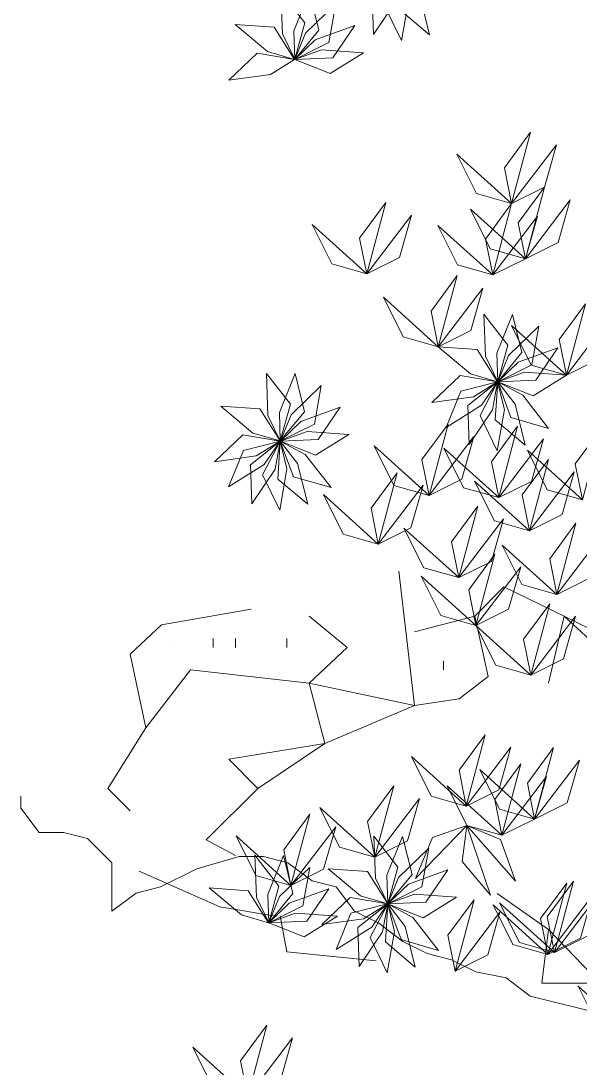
# Model space of a CAD drawing. Header units: inches. Extents: x 4350 to 28384, y -6772 to 993.
# Drawn here: x 14821.3 to 14866.7, y -766.2 to -681.2 of the extents above; entities that cross this region are included whole.
import ezdxf

# ---------------------------------------------------------------- set-up
doc = ezdxf.new("R2010")
doc.units = ezdxf.units.IN
doc.header["$MEASUREMENT"] = 0
doc.layers.add('ARREDAMENTO', color=2, linetype='Continuous', lineweight=18)

# ---------------------------------------------------------------- blocks, each defined once
blk = doc.blocks.new('jacaranda')
at = {"layer": 'ARREDAMENTO'}
for p, q in [((13770.911, 19443.335), (13769.638, 19454.24)), ((13778.18, 19452.968), (13775.818, 19450.605)), ((13783.087, 19450.605), (13778.18, 19452.968)), ((13750.373, 19449.878), (13757.643, 19451.15)), ((13762.369, 19450.605), (13765.458, 19448.061)), ((13770.911, 19449.333), (13775.818, 19450.605)), ((13775.818, 19450.605), (13776.908, 19445.698)), ((13783.087, 19450.605), (13781.815, 19445.153)), ((13790.902, 19443.335), (13783.087, 19450.605)), ((13783.087, 19450.605), (13790.357, 19446.97)), ((13747.829, 19447.515), (13750.373, 19449.878)), ((13754.554, 19448.787), (13754.554, 19448.061)), ((13756.371, 19448.787), (13756.371, 19448.061)), ((13760.551, 19448.787), (13760.551, 19448.061)), ((13749.101, 19441.518), (13747.829, 19447.515)), ((13751.464, 19448.061), (13751.464, 19448.061)), ((13765.458, 19448.061), (13762.369, 19445.153)), ((13773.273, 19446.97), (13773.273, 19446.243)), ((13752.736, 19446.243), (13749.101, 19441.518)), ((13762.369, 19445.153), (13752.736, 19446.243)), ((13762.369, 19445.153), (13763.641, 19440.245)), ((13762.369, 19445.153), (13770.911, 19443.335)), ((13763.641, 19440.245), (13762.369, 19445.153)), ((13776.908, 19445.698), (13774.545, 19443.88)), ((13770.911, 19443.335), (13763.641, 19440.245)), ((13774.545, 19443.88), (13770.911, 19443.335)), ((13749.101, 19441.518), (13746.012, 19436.611)), ((13755.826, 19438.973), (13763.641, 19440.245)), ((13763.641, 19440.245), (13758.188, 19436.611)), ((13758.188, 19436.611), (13755.826, 19438.973)), ((13756.916, 19437.883), (13756.916, 19437.883)), ((13746.012, 19436.611), (13747.829, 19434.793)), ((13758.188, 19436.611), (13754.008, 19432.43)), ((13754.008, 19432.43), (13756.371, 19431.158)), ((13755.099, 19426.978), (13748.556, 19429.886)), ((13781.815, 19425.161), (13777.635, 19428.069)), ((13759.461, 19426.251), (13755.099, 19426.978)), ((13760.006, 19426.251), (13760.551, 19423.343)), ((13781.27, 19420.799), (13781.815, 19425.161)), ((13781.815, 19425.161), (13785.995, 19420.799)), ((13760.551, 19423.343), (13767.821, 19422.616)), ((13785.995, 19420.799), (13781.27, 19420.799))]:
    blk.add_line(p, q, dxfattribs=at)
at = {"layer": 'ARREDAMENTO', "lineweight": 0}
for points in [[(13767.581, 19497.841), (13769.487, 19500.667), (13769.895, 19502.937), (13767.478, 19501.021), (13767.581, 19497.841)], [(13769.856, 19497.338), (13770.448, 19500.694), (13769.898, 19502.934), (13768.469, 19500.201), (13769.856, 19497.338)], [(13772.14, 19497.804), (13771.315, 19501.111), (13769.902, 19502.933), (13769.708, 19499.855), (13772.14, 19497.804)], [(13760.07, 19501.297), (13760.189, 19497.89), (13761.193, 19495.814), (13762.023, 19498.785), (13760.07, 19501.297)], [(13762.4, 19501.278), (13761.124, 19498.118), (13761.196, 19495.812), (13763.162, 19498.189), (13762.4, 19501.278)], [(13764.522, 19500.313), (13762.07, 19497.945), (13761.198, 19495.809), (13763.961, 19497.18), (13764.522, 19500.313)], [(13756.359, 19498.647), (13758.971, 19496.456), (13761.186, 19495.813), (13759.533, 19498.417), (13756.359, 19498.647)], [(13766.067, 19498.568), (13762.864, 19497.402), (13761.199, 19495.805), (13764.281, 19495.934), (13766.067, 19498.568)], [(13755.846, 19494.117), (13759.221, 19494.591), (13761.182, 19495.807), (13758.14, 19496.321), (13755.846, 19494.117)], [(13766.769, 19496.346), (13763.369, 19496.583), (13761.199, 19495.802), (13764.067, 19494.666), (13766.769, 19496.346)], [(13778.815, 19484.101), (13778.231, 19487.007), (13780.358, 19489.897), (13778.815, 19484.101)], [(13778.815, 19484.101), (13781.469, 19485.422), (13782.446, 19488.875), (13778.815, 19484.101)], [(13778.815, 19484.101), (13775.963, 19484.908), (13774.363, 19488.12), (13778.815, 19484.101)], [(13779.927, 19479.626), (13779.342, 19482.532), (13781.469, 19485.422), (13779.927, 19479.626)], [(13767.052, 19478.395), (13766.467, 19481.301), (13768.594, 19484.191), (13767.052, 19478.395)], [(13777.273, 19478.305), (13776.688, 19481.211), (13778.815, 19484.101), (13777.273, 19478.305)], [(13779.927, 19479.626), (13782.581, 19480.947), (13783.558, 19484.4), (13779.927, 19479.626)], [(13767.052, 19478.395), (13769.705, 19479.716), (13770.682, 19483.169), (13767.052, 19478.395)], [(13779.927, 19479.626), (13777.074, 19480.433), (13775.475, 19483.645), (13779.927, 19479.626)], [(13767.052, 19478.395), (13764.199, 19479.202), (13762.599, 19482.414), (13767.052, 19478.395)], [(13777.273, 19478.305), (13774.42, 19479.112), (13772.821, 19482.324), (13777.273, 19478.305)], [(13777.273, 19478.305), (13779.927, 19479.626), (13780.904, 19483.079), (13777.273, 19478.305)], [(13772.848, 19472.47), (13772.263, 19475.376), (13774.39, 19478.266), (13772.848, 19472.47)], [(13772.848, 19472.47), (13775.502, 19473.791), (13776.479, 19477.244), (13772.848, 19472.47)], [(13772.848, 19472.47), (13769.995, 19473.277), (13768.396, 19476.489), (13772.848, 19472.47)], [(13783.258, 19470.169), (13782.673, 19473.075), (13784.8, 19475.965), (13783.258, 19470.169)], [(13776.558, 19475.12), (13776.677, 19471.714), (13777.681, 19469.637), (13778.511, 19472.608), (13776.558, 19475.12)], [(13778.889, 19475.101), (13777.612, 19471.941), (13777.685, 19469.635), (13779.651, 19472.012), (13778.889, 19475.101)], [(13783.258, 19470.169), (13785.911, 19471.49), (13786.888, 19474.943), (13783.258, 19470.169)], [(13781.01, 19474.136), (13778.558, 19471.768), (13777.687, 19469.632), (13780.45, 19471.004), (13781.01, 19474.136)], [(13783.258, 19470.169), (13780.405, 19470.976), (13778.806, 19474.188), (13783.258, 19470.169)], [(13772.848, 19472.47), (13775.459, 19470.28), (13777.674, 19469.636), (13776.022, 19472.24), (13772.848, 19472.47)], [(13782.556, 19472.391), (13779.353, 19471.225), (13777.688, 19469.629), (13780.77, 19469.758), (13782.556, 19472.391)], [(13783.258, 19470.169), (13779.858, 19470.406), (13777.687, 19469.625), (13780.555, 19468.489), (13783.258, 19470.169)], [(13758.894, 19470.309), (13759.014, 19466.903), (13760.018, 19464.826), (13760.847, 19467.797), (13758.894, 19470.309)], [(13761.225, 19470.29), (13759.948, 19467.13), (13760.021, 19464.824), (13761.987, 19467.201), (13761.225, 19470.29)], [(13772.334, 19467.94), (13775.71, 19468.414), (13777.67, 19469.63), (13774.629, 19470.145), (13772.334, 19467.94)], [(13773.483, 19465.912), (13776.374, 19467.718), (13777.67, 19469.626), (13774.683, 19468.859), (13773.483, 19465.912)], [(13775.358, 19464.527), (13777.263, 19467.353), (13777.672, 19469.623), (13775.254, 19467.707), (13775.358, 19464.527)], [(13777.633, 19464.024), (13778.225, 19467.38), (13777.675, 19469.62), (13776.246, 19466.887), (13777.633, 19464.024)], [(13779.917, 19464.49), (13779.092, 19467.797), (13777.678, 19469.619), (13777.484, 19466.541), (13779.917, 19464.49)], [(13781.813, 19465.844), (13779.715, 19468.53), (13777.682, 19469.62), (13778.757, 19466.729), (13781.813, 19465.844)], [(13763.346, 19469.325), (13760.895, 19466.957), (13760.023, 19464.821), (13762.786, 19466.193), (13763.346, 19469.325)], [(13755.184, 19467.659), (13757.795, 19465.468), (13760.01, 19464.825), (13758.358, 19467.429), (13755.184, 19467.659)], [(13764.892, 19467.58), (13761.689, 19466.414), (13760.024, 19464.818), (13763.106, 19464.947), (13764.892, 19467.58)], [(13772.104, 19460.398), (13771.519, 19463.304), (13773.647, 19466.194), (13772.104, 19460.398)], [(13754.671, 19463.129), (13758.046, 19463.603), (13760.006, 19464.819), (13756.965, 19465.333), (13754.671, 19463.129)], [(13765.594, 19465.358), (13762.194, 19465.595), (13760.023, 19464.814), (13762.891, 19463.678), (13765.594, 19465.358)], [(13777.76, 19460.221), (13777.175, 19463.127), (13779.302, 19466.017), (13777.76, 19460.221)], [(13784.558, 19460.05), (13783.973, 19462.956), (13786.101, 19465.846), (13784.558, 19460.05)], [(13755.819, 19461.101), (13758.71, 19462.907), (13760.006, 19464.815), (13757.019, 19464.048), (13755.819, 19461.101)], [(13757.694, 19459.716), (13759.6, 19462.542), (13760.008, 19464.812), (13757.591, 19462.896), (13757.694, 19459.716)], [(13759.969, 19459.213), (13760.561, 19462.569), (13760.011, 19464.809), (13758.582, 19462.076), (13759.969, 19459.213)], [(13762.253, 19459.679), (13761.428, 19462.986), (13760.015, 19464.808), (13759.821, 19461.73), (13762.253, 19459.679)], [(13764.15, 19461.033), (13762.051, 19463.719), (13760.018, 19464.809), (13761.093, 19461.918), (13764.15, 19461.033)], [(13772.104, 19460.398), (13774.758, 19461.719), (13775.735, 19465.172), (13772.104, 19460.398)], [(13777.76, 19460.221), (13780.414, 19461.542), (13781.391, 19464.995), (13777.76, 19460.221)], [(13772.104, 19460.398), (13769.252, 19461.205), (13767.652, 19464.417), (13772.104, 19460.398)], [(13777.76, 19460.221), (13774.907, 19461.028), (13773.308, 19464.24), (13777.76, 19460.221)], [(13784.558, 19460.05), (13781.706, 19460.857), (13780.106, 19464.069), (13784.558, 19460.05)], [(13780.261, 19457.529), (13779.676, 19460.435), (13781.804, 19463.325), (13780.261, 19457.529)], [(13767.983, 19456.449), (13767.398, 19459.355), (13769.525, 19462.245), (13767.983, 19456.449)], [(13780.261, 19457.529), (13782.915, 19458.85), (13783.892, 19462.303), (13780.261, 19457.529)], [(13767.983, 19456.449), (13770.637, 19457.77), (13771.614, 19461.223), (13767.983, 19456.449)], [(13780.261, 19457.529), (13777.409, 19458.336), (13775.809, 19461.548), (13780.261, 19457.529)], [(13767.983, 19456.449), (13765.13, 19457.255), (13763.531, 19460.468), (13767.983, 19456.449)], [(13774.52, 19453.725), (13773.935, 19456.631), (13776.062, 19459.521), (13774.52, 19453.725)], [(13774.52, 19453.725), (13773.935, 19456.631), (13776.062, 19459.521), (13774.52, 19453.725)], [(13774.52, 19453.725), (13777.174, 19455.046), (13778.151, 19458.499), (13774.52, 19453.725)], [(13774.52, 19453.725), (13777.174, 19455.046), (13778.151, 19458.499), (13774.52, 19453.725)], [(13774.52, 19453.725), (13771.667, 19454.532), (13770.068, 19457.744), (13774.52, 19453.725)], [(13774.52, 19453.725), (13771.667, 19454.532), (13770.068, 19457.744), (13774.52, 19453.725)], [(13782.492, 19452.347), (13781.907, 19455.254), (13784.035, 19458.144), (13782.492, 19452.347)], [(13782.492, 19452.347), (13785.146, 19453.669), (13786.123, 19457.122), (13782.492, 19452.347)], [(13782.492, 19452.347), (13779.64, 19453.154), (13778.04, 19456.367), (13782.492, 19452.347)], [(13775.917, 19449.83), (13775.332, 19452.736), (13777.459, 19455.626), (13775.917, 19449.83)], [(13775.917, 19449.83), (13778.57, 19451.151), (13779.547, 19454.604), (13775.917, 19449.83)], [(13775.917, 19449.83), (13773.064, 19450.636), (13771.464, 19453.849), (13775.917, 19449.83)], [(13780.369, 19445.81), (13779.784, 19448.717), (13781.911, 19451.607), (13780.369, 19445.81)], [(13780.369, 19445.81), (13783.022, 19447.132), (13783.999, 19450.585), (13780.369, 19445.81)], [(13780.369, 19445.81), (13777.516, 19446.617), (13775.917, 19449.83), (13780.369, 19445.81)], [(13775.122, 19435.172), (13774.537, 19438.078), (13776.665, 19440.968), (13775.122, 19435.172)], [(13775.122, 19435.172), (13777.776, 19436.493), (13778.753, 19439.946), (13775.122, 19435.172)], [(13780.681, 19434.119), (13780.096, 19437.026), (13782.224, 19439.916), (13780.681, 19434.119)], [(13775.122, 19435.172), (13772.27, 19435.979), (13770.67, 19439.191), (13775.122, 19435.172)], [(13780.681, 19434.119), (13777.829, 19434.926), (13776.229, 19438.139), (13780.681, 19434.119)], [(13778.027, 19432.798), (13777.442, 19435.705), (13779.57, 19438.595), (13778.027, 19432.798)], [(13780.681, 19434.119), (13783.335, 19435.441), (13784.312, 19438.894), (13780.681, 19434.119)], [(13778.027, 19432.798), (13780.681, 19434.119), (13781.658, 19437.573), (13778.027, 19432.798)], [(13767.688, 19431.024), (13767.103, 19433.93), (13769.231, 19436.82), (13767.688, 19431.024)], [(13778.027, 19432.798), (13775.175, 19433.605), (13773.575, 19436.818), (13778.027, 19432.798)], [(13767.688, 19431.024), (13770.342, 19432.345), (13771.319, 19435.798), (13767.688, 19431.024)], [(13767.688, 19431.024), (13764.836, 19431.831), (13763.236, 19435.043), (13767.688, 19431.024)], [(13760.888, 19428.724), (13760.303, 19431.63), (13762.43, 19434.52), (13760.888, 19428.724)], [(13760.888, 19428.724), (13763.542, 19430.045), (13764.519, 19433.498), (13760.888, 19428.724)], [(13775.175, 19433.605), (13772.382, 19432.61), (13771.001, 19429.298), (13775.175, 19433.605)], [(13775.175, 19433.605), (13774.785, 19430.666), (13777.101, 19427.925), (13775.175, 19433.605)], [(13775.175, 19433.605), (13777.911, 19432.464), (13779.116, 19429.084), (13775.175, 19433.605)], [(13760.888, 19428.724), (13758.035, 19429.531), (13756.436, 19432.743), (13760.888, 19428.724)], [(13767.629, 19432.727), (13767.748, 19429.321), (13768.752, 19427.244), (13769.581, 19430.215), (13767.629, 19432.727)], [(13769.959, 19432.708), (13768.683, 19429.548), (13768.755, 19427.243), (13770.721, 19429.619), (13769.959, 19432.708)], [(13772.081, 19431.743), (13769.629, 19429.375), (13768.757, 19427.24), (13771.52, 19428.611), (13772.081, 19431.743)], [(13757.957, 19431.177), (13758.076, 19427.771), (13759.08, 19425.694), (13759.91, 19428.665), (13757.957, 19431.177)], [(13760.288, 19431.158), (13759.011, 19427.998), (13759.083, 19425.692), (13761.05, 19428.069), (13760.288, 19431.158)], [(13762.409, 19430.193), (13759.957, 19427.825), (13759.086, 19425.689), (13761.849, 19427.06), (13762.409, 19430.193)], [(13763.918, 19430.077), (13766.53, 19427.887), (13768.745, 19427.243), (13767.092, 19429.848), (13763.918, 19430.077)], [(13773.626, 19429.998), (13770.423, 19428.833), (13768.758, 19427.236), (13771.84, 19427.365), (13773.626, 19429.998)], [(13781.751, 19423.124), (13781.166, 19426.03), (13783.293, 19428.92), (13781.751, 19423.124)], [(13782.292, 19423.283), (13781.707, 19426.189), (13783.834, 19429.079), (13782.292, 19423.283)], [(13754.247, 19428.527), (13756.858, 19426.336), (13759.073, 19425.693), (13757.42, 19428.297), (13754.247, 19428.527)], [(13763.954, 19428.448), (13760.751, 19427.282), (13759.087, 19425.686), (13762.168, 19425.814), (13763.954, 19428.448)], [(13774.328, 19427.776), (13770.928, 19428.014), (13768.758, 19427.232), (13771.626, 19426.097), (13774.328, 19427.776)], [(13781.751, 19423.124), (13784.404, 19424.445), (13785.381, 19427.898), (13781.751, 19423.124)], [(13782.292, 19423.283), (13784.945, 19424.604), (13785.922, 19428.057), (13782.292, 19423.283)], [(13763.405, 19425.547), (13766.78, 19426.022), (13768.741, 19427.237), (13765.699, 19427.752), (13763.405, 19425.547)], [(13764.554, 19423.519), (13767.444, 19425.326), (13768.741, 19427.233), (13765.753, 19426.466), (13764.554, 19423.519)], [(13766.428, 19422.134), (13768.334, 19424.96), (13768.742, 19427.23), (13766.325, 19425.314), (13766.428, 19422.134)], [(13768.704, 19421.631), (13769.295, 19424.988), (13768.745, 19427.228), (13767.316, 19424.494), (13768.704, 19421.631)], [(13770.987, 19422.097), (13770.163, 19425.404), (13768.749, 19427.227), (13768.555, 19424.148), (13770.987, 19422.097)], [(13772.884, 19423.451), (13770.785, 19426.137), (13768.753, 19427.227), (13769.827, 19424.336), (13772.884, 19423.451)], [(13774.225, 19421.775), (13773.64, 19424.681), (13775.767, 19427.571), (13774.225, 19421.775)], [(13781.751, 19423.124), (13778.898, 19423.93), (13777.299, 19427.143), (13781.751, 19423.124)], [(13782.292, 19423.283), (13779.439, 19424.09), (13777.839, 19427.302), (13782.292, 19423.283)], [(13764.656, 19426.226), (13761.256, 19426.463), (13759.086, 19425.682), (13761.954, 19424.546), (13764.656, 19426.226)], [(13774.225, 19421.775), (13776.878, 19423.096), (13777.855, 19426.549), (13774.225, 19421.775)], [(13788.68, 19416.534), (13785.828, 19417.341), (13784.228, 19420.553), (13788.68, 19416.534)], [(13757.377, 19411.573), (13756.792, 19414.479), (13758.919, 19417.369), (13757.377, 19411.573)], [(13757.377, 19411.573), (13760.031, 19412.894), (13761.008, 19416.347), (13757.377, 19411.573)], [(13757.377, 19411.573), (13754.524, 19412.379), (13752.925, 19415.592), (13757.377, 19411.573)]]:
    blk.add_lwpolyline(points, dxfattribs=at)
at = {"layer": 'ARREDAMENTO'}
blk.add_lwpolyline([(13786.242, 19418.268), (13784.271, 19418.76), (13782.301, 19419.252), (13780.33, 19419.744), (13778.36, 19421.221), (13775.897, 19421.713), (13773.926, 19422.698), (13771.956, 19423.19), (13769.985, 19424.174), (13768.015, 19425.651), (13766.044, 19426.636), (13764.566, 19428.604), (13762.596, 19429.097), (13760.626, 19430.573), (13758.655, 19431.066), (13756.685, 19431.066), (13753.236, 19430.081), (13750.281, 19428.604), (13748.31, 19428.112), (13746.34, 19426.636), (13746.34, 19430.573), (13744.369, 19432.542), (13742.399, 19433.035), (13740.428, 19433.035), (13738.95, 19435.004), (13738.95, 19435.988)], dxfattribs=at)

msp = doc.modelspace()

# ---------------------------------------------------------------- block references
at = {"layer": 'ARREDAMENTO'}
msp.add_blockref('jacaranda', (1082.354, -20180.102), dxfattribs=at)

doc.saveas('drawing.dxf')
